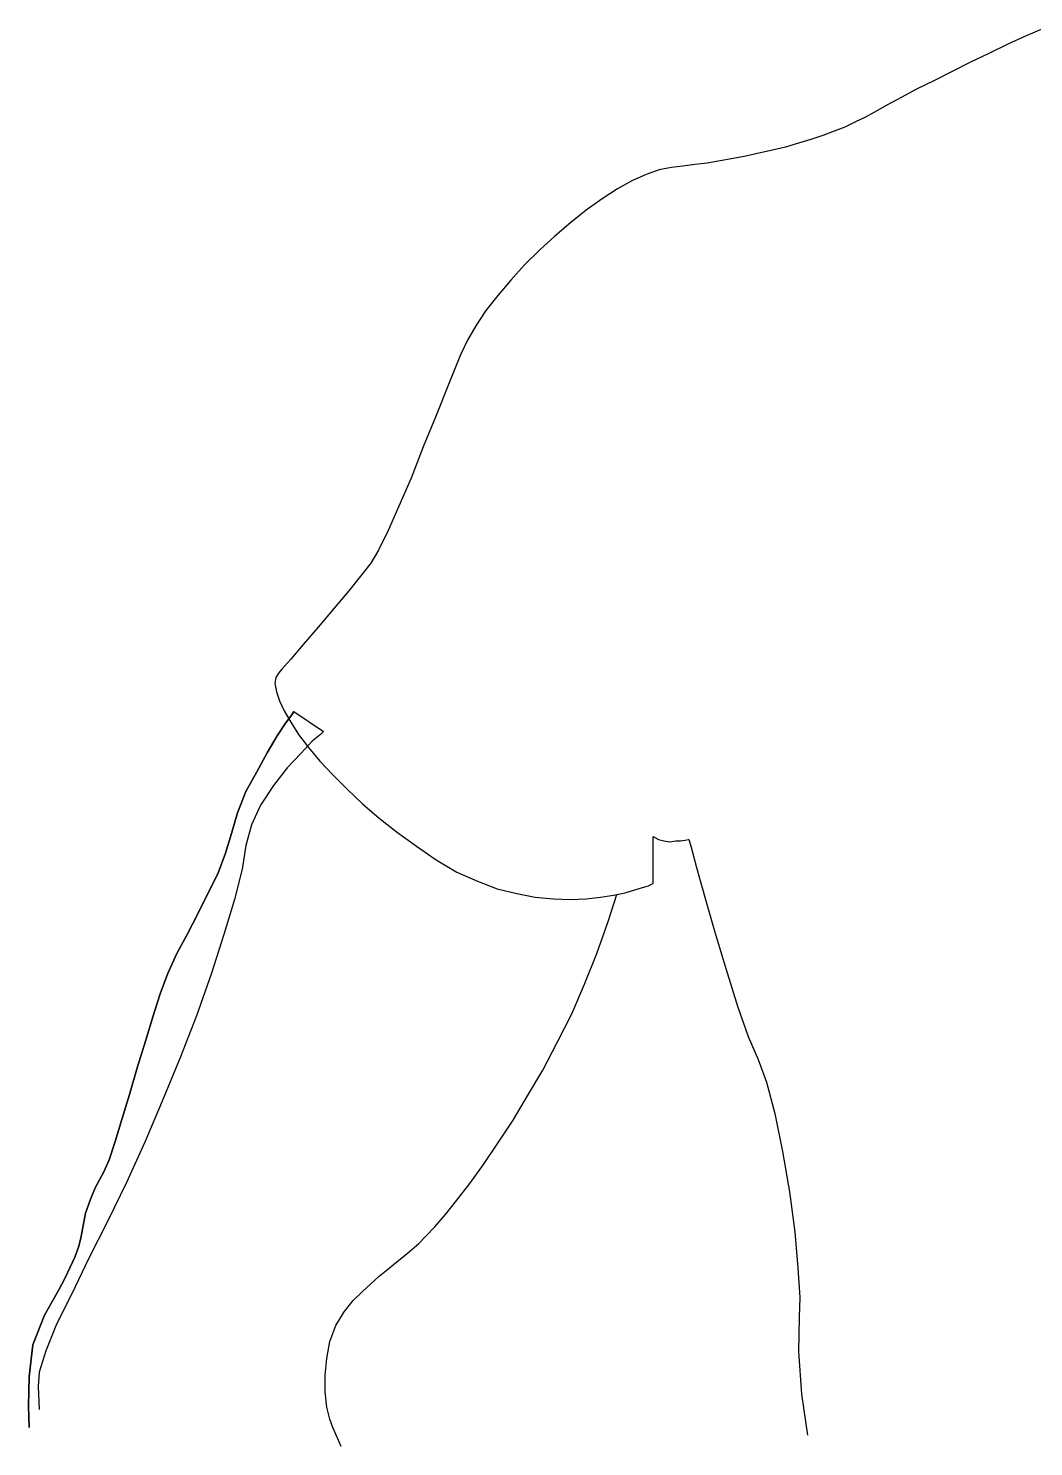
# Model space of a CAD drawing. Extents: x 115 to 1469, y 94 to 338.
# Drawn here: x 237.0769 to 237.3544, y 246.1478 to 246.5395 of the extents above; entities that cross this region are included whole.
import ezdxf

# ---------------------------------------------------------------- set-up
doc = ezdxf.new("R2010")
doc.units = 0
doc.layers.add('1', color=7, linetype='CONTINUOUS')
doc.layers.add('7', color=7, linetype='CONTINUOUS')

msp = doc.modelspace()

# ---------------------------------------------------------------- linework, layer by layer
at = {"layer": '1', "linetype": 'Continuous'}
for p, q in [((237.14789, 246.34766), (237.14957, 246.34997)), ((237.14957, 246.34997), (237.15019, 246.35081)), ((237.15019, 246.35081), (237.15839, 246.34535)), ((237.14557, 246.34409), (237.14789, 246.34766)), ((237.14284, 246.33947), (237.14557, 246.34409)), ((237.15524, 246.34262), (237.15209, 246.33925)), ((237.15755, 246.34451), (237.15524, 246.34262)), ((237.15839, 246.34535), (237.15755, 246.34451)), ((237.1399, 246.33422), (237.14284, 246.33947)), ((237.15209, 246.33925), (237.1483, 246.33527)), ((237.1483, 246.33527), (237.14452, 246.33043)), ((237.13695, 246.32875), (237.1399, 246.33422)), ((237.14452, 246.33043), (237.14095, 246.32497)), ((237.13465, 246.32287), (237.13695, 246.32875)), ((237.13297, 246.31719), (237.13465, 246.32287)), ((237.14095, 246.32497), (237.13843, 246.31951)), ((237.13843, 246.31951), (237.13695, 246.31383)), ((237.13128, 246.31173), (237.13297, 246.31719)), ((237.12918, 246.30606), (237.13128, 246.31173)), ((237.13695, 246.31383), (237.1359, 246.30732)), ((237.1359, 246.30732), (237.1338, 246.29892)), ((237.12645, 246.30059), (237.12918, 246.30606)), ((237.12371, 246.29513), (237.12645, 246.30059)), ((237.12078, 246.28945), (237.12371, 246.29513)), ((237.1338, 246.29892), (237.13086, 246.28925)), ((237.11784, 246.284), (237.12078, 246.28945)), ((237.13086, 246.28925), (237.12729, 246.27832)), ((237.11531, 246.27832), (237.11784, 246.284)), ((237.11321, 246.27286), (237.11531, 246.27832)), ((237.12729, 246.27832), (237.1233, 246.26676)), ((237.11132, 246.26676), (237.11321, 246.27286)), ((237.10922, 246.25983), (237.11132, 246.26676)), ((237.1233, 246.26676), (237.11868, 246.255)), ((237.10691, 246.25247), (237.10922, 246.25983)), ((237.10481, 246.24512), (237.10691, 246.25247)), ((237.11868, 246.255), (237.11384, 246.24323)), ((237.1027, 246.23818), (237.10481, 246.24512)), ((237.11384, 246.24323), (237.10901, 246.23188)), ((237.10082, 246.23209), (237.1027, 246.23818)), ((237.09914, 246.22705), (237.10082, 246.23209)), ((237.10901, 246.23188), (237.10397, 246.22074)), ((237.09767, 246.22369), (237.09914, 246.22705)), ((237.09535, 246.21927), (237.09767, 246.22369)), ((237.10397, 246.22074), (237.09872, 246.21003)), ((237.09388, 246.21591), (237.09535, 246.21927)), ((237.09262, 246.21234), (237.09388, 246.21591)), ((237.09178, 246.20793), (237.09262, 246.21234)), ((237.09872, 246.21003), (237.09346, 246.19973)), ((237.09073, 246.20288), (237.09136, 246.2054)), ((237.09136, 246.2054), (237.09178, 246.20793)), ((237.08968, 246.20015), (237.09073, 246.20288)), ((237.08695, 246.19427), (237.08842, 246.19742)), ((237.08842, 246.19742), (237.08968, 246.20015)), ((237.09346, 246.19973), (237.08883, 246.19006)), ((237.08526, 246.19111), (237.08695, 246.19427)), ((237.08338, 246.18776), (237.08526, 246.19111)), ((237.08883, 246.19006), (237.08463, 246.18166)), ((237.08128, 246.18418), (237.08338, 246.18776)), ((237.07812, 246.17599), (237.08128, 246.18418)), ((237.08463, 246.18166), (237.08169, 246.17431)), ((237.07707, 246.16716), (237.07812, 246.17599)), ((237.08169, 246.17431), (237.0798, 246.16842)), ((237.07686, 246.15897), (237.07707, 246.16716)), ((237.0798, 246.16842), (237.07959, 246.16443)), ((237.07959, 246.16443), (237.0798, 246.15813)), ((237.07707, 246.15308), (237.07686, 246.15897))]:
    msp.add_line(p, q, dxfattribs=at)
at = {"layer": '7', "linetype": 'Continuous'}
for p, q in [((237.35717, 246.53951), (237.35234, 246.53741)), ((237.3473, 246.5351), (237.34204, 246.53258)), ((237.35234, 246.53741), (237.3473, 246.5351)), ((237.34204, 246.53258), (237.33679, 246.53006)), ((237.33174, 246.52753), (237.32691, 246.52501)), ((237.33679, 246.53006), (237.33174, 246.52753)), ((237.32208, 246.5227), (237.31788, 246.52039)), ((237.32691, 246.52501), (237.32208, 246.5227)), ((237.31788, 246.52039), (237.31389, 246.51829)), ((237.30779, 246.51492), (237.30527, 246.51367)), ((237.31052, 246.5164), (237.30779, 246.51492)), ((237.31389, 246.51829), (237.31052, 246.5164)), ((237.29938, 246.51114), (237.29623, 246.50988)), ((237.30233, 246.51219), (237.29938, 246.51114)), ((237.30527, 246.51367), (237.30233, 246.51219)), ((237.28594, 246.50673), (237.28237, 246.50589)), ((237.28951, 246.50778), (237.28594, 246.50673)), ((237.29288, 246.50883), (237.28951, 246.50778)), ((237.29623, 246.50988), (237.29288, 246.50883)), ((237.26787, 246.50295), (237.2643, 246.50232)), ((237.27144, 246.50358), (237.26787, 246.50295)), ((237.27501, 246.50421), (237.27144, 246.50358)), ((237.27859, 246.50505), (237.27501, 246.50421)), ((237.28237, 246.50589), (237.27859, 246.50505)), ((237.24749, 246.49916), (237.24371, 246.49748)), ((237.25106, 246.50043), (237.24749, 246.49916)), ((237.25442, 246.50106), (237.25106, 246.50043)), ((237.25757, 246.50148), (237.25442, 246.50106)), ((237.26093, 246.5019), (237.25757, 246.50148)), ((237.2643, 246.50232), (237.26093, 246.5019)), ((237.2395, 246.49518), (237.2353, 246.49244)), ((237.24371, 246.49748), (237.2395, 246.49518)), ((237.2353, 246.49244), (237.23089, 246.48929)), ((237.23089, 246.48929), (237.22668, 246.48593)), ((237.22668, 246.48593), (237.22227, 246.48214)), ((237.22227, 246.48214), (237.21807, 246.47836)), ((237.21807, 246.47836), (237.21386, 246.47416)), ((237.21386, 246.47416), (237.21008, 246.46996)), ((237.21008, 246.46996), (237.20651, 246.46575)), ((237.20651, 246.46575), (237.20314, 246.46155)), ((237.20314, 246.46155), (237.20041, 246.45735)), ((237.20041, 246.45735), (237.19811, 246.45336)), ((237.19811, 246.45336), (237.19621, 246.44936)), ((237.19621, 246.44936), (237.19285, 246.44117)), ((237.19285, 246.44117), (237.18949, 246.43256)), ((237.18949, 246.43256), (237.18592, 246.42394)), ((237.18592, 246.42394), (237.18255, 246.41533)), ((237.18255, 246.41533), (237.1792, 246.40755)), ((237.1792, 246.40755), (237.17625, 246.40083)), ((237.17625, 246.40083), (237.17352, 246.39536)), ((237.17352, 246.39536), (237.17142, 246.39179)), ((237.17142, 246.39179), (237.1689, 246.38864)), ((237.1689, 246.38864), (237.16533, 246.38422)), ((237.16533, 246.38422), (237.16133, 246.37939)), ((237.16133, 246.37939), (237.15692, 246.37414)), ((237.15692, 246.37414), (237.15272, 246.36931)), ((237.15272, 246.36931), (237.14936, 246.36531)), ((237.14684, 246.36258), (237.14599, 246.36153)), ((237.14936, 246.36531), (237.14684, 246.36258)), ((237.14515, 246.36027), (237.14494, 246.35859)), ((237.14494, 246.35859), (237.14536, 246.35628)), ((237.14599, 246.36153), (237.14515, 246.36027)), ((237.14536, 246.35628), (237.1462, 246.35376)), ((237.1462, 246.35376), (237.14746, 246.35102)), ((237.14746, 246.35102), (237.14936, 246.34787)), ((237.14957, 246.34997), (237.14789, 246.34766)), ((237.15019, 246.35081), (237.14957, 246.34997)), ((237.14789, 246.34766), (237.14557, 246.34409)), ((237.14936, 246.34787), (237.15146, 246.34451)), ((237.14557, 246.34409), (237.14284, 246.33947)), ((237.15146, 246.34451), (237.15419, 246.34094)), ((237.14284, 246.33947), (237.1399, 246.33422)), ((237.15419, 246.34094), (237.15734, 246.33715)), ((237.15734, 246.33715), (237.16091, 246.33337)), ((237.1399, 246.33422), (237.13695, 246.32875)), ((237.16091, 246.33337), (237.16491, 246.32938)), ((237.13695, 246.32875), (237.13465, 246.32287)), ((237.16491, 246.32938), (237.16911, 246.32539)), ((237.13465, 246.32287), (237.13297, 246.31719)), ((237.16911, 246.32539), (237.17373, 246.3214)), ((237.17373, 246.3214), (237.17877, 246.31741)), ((237.13297, 246.31719), (237.13128, 246.31173)), ((237.17877, 246.31741), (237.18402, 246.31362)), ((237.24938, 246.31636), (237.25085, 246.31551)), ((237.24938, 246.30332), (237.24938, 246.31636)), ((237.25085, 246.31551), (237.25231, 246.31509)), ((237.25231, 246.31509), (237.254, 246.31488)), ((237.254, 246.31488), (237.25568, 246.31509)), ((237.25568, 246.31509), (237.25694, 246.31509)), ((237.25694, 246.31509), (237.2582, 246.31531)), ((237.2582, 246.31531), (237.25905, 246.31551)), ((237.25905, 246.31551), (237.25925, 246.31551)), ((237.25925, 246.31551), (237.25988, 246.31341)), ((237.13128, 246.31173), (237.12918, 246.30606)), ((237.18402, 246.31362), (237.18949, 246.30984)), ((237.25988, 246.31341), (237.26135, 246.30774)), ((237.18949, 246.30984), (237.19516, 246.30648)), ((237.26135, 246.30774), (237.26367, 246.29954)), ((237.12918, 246.30606), (237.12645, 246.30059)), ((237.19516, 246.30648), (237.20084, 246.30396)), ((237.20084, 246.30396), (237.2063, 246.30186)), ((237.24811, 246.30269), (237.24896, 246.30312)), ((237.24896, 246.30312), (237.24938, 246.30332)), ((237.12645, 246.30059), (237.12371, 246.29513)), ((237.2063, 246.30186), (237.21176, 246.30059)), ((237.21176, 246.30059), (237.21681, 246.29954)), ((237.21681, 246.29954), (237.22185, 246.29912)), ((237.22185, 246.29912), (237.22647, 246.29892)), ((237.22647, 246.29892), (237.23089, 246.29912)), ((237.23089, 246.29912), (237.23487, 246.29954)), ((237.23487, 246.29954), (237.23845, 246.30017)), ((237.23697, 246.29282), (237.23931, 246.30034)), ((237.23845, 246.30017), (237.24161, 246.3008)), ((237.24161, 246.3008), (237.24433, 246.30164)), ((237.24433, 246.30164), (237.24643, 246.30227)), ((237.24643, 246.30227), (237.24811, 246.30269)), ((237.26367, 246.29954), (237.2664, 246.28988)), ((237.12371, 246.29513), (237.12078, 246.28945)), ((237.23382, 246.284), (237.23697, 246.29282)), ((237.12078, 246.28945), (237.11784, 246.284)), ((237.2664, 246.28988), (237.26955, 246.27958)), ((237.11784, 246.284), (237.11531, 246.27832)), ((237.23047, 246.27559), (237.23382, 246.284)), ((237.26955, 246.27958), (237.2727, 246.26949)), ((237.11531, 246.27832), (237.11321, 246.27286)), ((237.22689, 246.26739), (237.23047, 246.27559)), ((237.11321, 246.27286), (237.11132, 246.26676)), ((237.2727, 246.26949), (237.27564, 246.26109)), ((237.11132, 246.26676), (237.10922, 246.25983)), ((237.2229, 246.25941), (237.22689, 246.26739)), ((237.27564, 246.26109), (237.27837, 246.25479)), ((237.10922, 246.25983), (237.10691, 246.25247)), ((237.21891, 246.25184), (237.2229, 246.25941)), ((237.10691, 246.25247), (237.10481, 246.24512)), ((237.27837, 246.25479), (237.28069, 246.24848)), ((237.2147, 246.2447), (237.21891, 246.25184)), ((237.28069, 246.24848), (237.28299, 246.23987)), ((237.10481, 246.24512), (237.1027, 246.23818)), ((237.21071, 246.23798), (237.2147, 246.2447)), ((237.1027, 246.23818), (237.10082, 246.23209)), ((237.20651, 246.23168), (237.21071, 246.23798)), ((237.28299, 246.23987), (237.28509, 246.22936)), ((237.10082, 246.23209), (237.09914, 246.22705)), ((237.20252, 246.22579), (237.20651, 246.23168)), ((237.28509, 246.22936), (237.28699, 246.21822)), ((237.09914, 246.22705), (237.09767, 246.22369)), ((237.19874, 246.22054), (237.20252, 246.22579)), ((237.09767, 246.22369), (237.09535, 246.21927)), ((237.09535, 246.21927), (237.09388, 246.21591)), ((237.19516, 246.21591), (237.19874, 246.22054)), ((237.28699, 246.21822), (237.28846, 246.20709)), ((237.09388, 246.21591), (237.09262, 246.21234)), ((237.19201, 246.21192), (237.19516, 246.21591)), ((237.09262, 246.21234), (237.09178, 246.20793)), ((237.18907, 246.20855), (237.19201, 246.21192)), ((237.09136, 246.2054), (237.09073, 246.20288)), ((237.09178, 246.20793), (237.09136, 246.2054)), ((237.18465, 246.20393), (237.18655, 246.20583)), ((237.18655, 246.20583), (237.18907, 246.20855)), ((237.28846, 246.20709), (237.2893, 246.19721)), ((237.09073, 246.20288), (237.08968, 246.20015)), ((237.17857, 246.1989), (237.1815, 246.2012)), ((237.1815, 246.2012), (237.18465, 246.20393)), ((237.08842, 246.19742), (237.08695, 246.19427)), ((237.08968, 246.20015), (237.08842, 246.19742)), ((237.17604, 246.19679), (237.17857, 246.1989)), ((237.2893, 246.19721), (237.28993, 246.18901)), ((237.08695, 246.19427), (237.08526, 246.19111)), ((237.17142, 246.1928), (237.17373, 246.1949)), ((237.17373, 246.1949), (237.17604, 246.19679)), ((237.08526, 246.19111), (237.08338, 246.18776)), ((237.16658, 246.18818), (237.16911, 246.1907)), ((237.16911, 246.1907), (237.17142, 246.1928)), ((237.08338, 246.18776), (237.08128, 246.18418)), ((237.16406, 246.18503), (237.16658, 246.18818)), ((237.28993, 246.18901), (237.28972, 246.18356)), ((237.08128, 246.18418), (237.07812, 246.17599)), ((237.16175, 246.18124), (237.16406, 246.18503)), ((237.28972, 246.18356), (237.28951, 246.17409)), ((237.16007, 246.17683), (237.16175, 246.18124)), ((237.07812, 246.17599), (237.07707, 246.16716)), ((237.15923, 246.17221), (237.16007, 246.17683)), ((237.28951, 246.17409), (237.29035, 246.16233)), ((237.15881, 246.16759), (237.15923, 246.17221)), ((237.07707, 246.16716), (237.07686, 246.15897)), ((237.15881, 246.16296), (237.15881, 246.16759)), ((237.15923, 246.15875), (237.15881, 246.16296)), ((237.29035, 246.16233), (237.29203, 246.15098)), ((237.07686, 246.15897), (237.07707, 246.15308)), ((237.16007, 246.1554), (237.15923, 246.15875)), ((237.16091, 246.15308), (237.16007, 246.1554)), ((237.16196, 246.15077), (237.16091, 246.15308)), ((237.16323, 246.14783), (237.16196, 246.15077))]:
    msp.add_line(p, q, dxfattribs=at)

doc.saveas('drawing.dxf')
